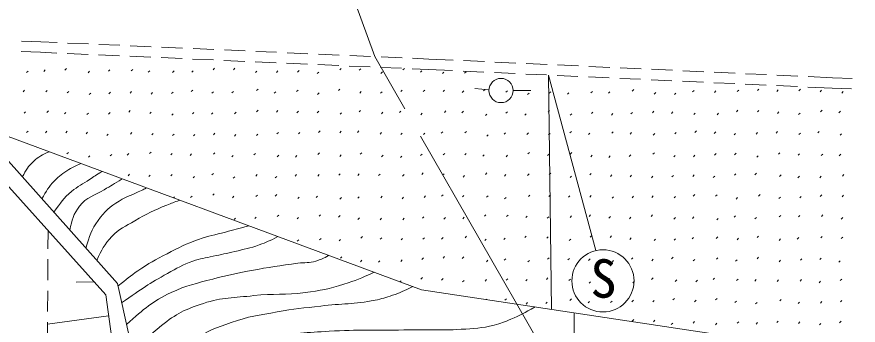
# Model space of a CAD drawing. Units: millimetres, scale not verified. Extents: x 40000 to 680000, y 20000 to 380000.
# Drawn here: x 101385 to 141602, y 272388 to 287104 of the extents above; entities that cross this region are included whole.
import ezdxf
from ezdxf.enums import TextEntityAlignment as Align

# ---------------------------------------------------------------- set-up
doc = ezdxf.new("R2010")
doc.units = ezdxf.units.MM
doc.header["$LTSCALE"] = 1000
doc.linetypes.add('CHAIN', pattern=[18.5, 12, -1.5, 3.5, -1.5])
for name, color, linetype, lineweight in [('M-BGD', 7, 'Continuous', 13), ('M-BMK', 2, 'CHAIN', 13), ('M-STR-HTXT', 7, 'Continuous', 13)]:
    doc.layers.add(name, color=color, linetype=linetype, lineweight=lineweight)
doc.styles.add('ＭＳ ゴシック', font='')
doc.styles.get('ＭＳ ゴシック').set_extended_font_data('MS Gothic')

msp = doc.modelspace()

# ---------------------------------------------------------------- linework, layer by layer
at = {"layer": 'M-BGD'}
for p, q in [((101613, 285947), (102536, 285912)), ((102536, 285912), (103313, 285877)), ((103813, 285855), (104812, 285811)), ((105311, 285789), (106310, 285745)), ((106810, 285723), (107809, 285678)), ((108308, 285656), (109307, 285612)), ((109807, 285590), (110806, 285546)), ((101592, 285448), (102516, 285412)), ((102516, 285412), (103292, 285378)), ((102798, 285393), (102805, 285399)), ((103791, 285356), (104790, 285312)), ((105290, 285289), (106289, 285245)), ((106788, 285223), (107787, 285179)), ((108287, 285157), (109286, 285112)), ((111305, 285523), (112304, 285479)), ((112804, 285457), (113803, 285413)), ((114302, 285391), (115301, 285346)), ((115801, 285324), (116800, 285280)), ((117299, 285258), (118298, 285214)), ((118798, 285191), (119797, 285147)), ((109785, 285090), (110784, 285046)), ((111284, 285024), (112283, 284980)), ((112782, 284957), (113781, 284913)), ((114281, 284891), (115280, 284847)), ((115779, 284825), (116778, 284780)), ((117278, 284758), (118277, 284714)), ((120297, 285125), (121073, 285091)), ((121073, 285091), (122235, 285037)), ((122735, 285014), (123734, 284968)), ((124233, 284945), (125232, 284899)), ((125731, 284876), (126730, 284830)), ((127230, 284807), (128229, 284760)), ((128728, 284737), (129727, 284691)), ((101850, 284449), (101921, 284519)), ((102669, 284502), (102740, 284573)), ((103687, 284565), (103758, 284636)), ((104793, 284436), (104863, 284507)), ((105759, 284507), (105829, 284577)), ((106857, 284521), (106928, 284591)), ((107666, 284463), (107737, 284534)), ((108830, 284455), (108900, 284525)), ((109744, 284457), (109814, 284528)), ((110767, 284581), (110838, 284651)), ((111735, 284578), (111805, 284649)), ((112787, 284448), (112858, 284518)), ((113797, 284454), (113868, 284525)), ((114808, 284470), (114879, 284541)), ((115746, 284394), (115817, 284465)), ((116823, 284570), (116894, 284641)), ((117754, 284555), (117825, 284626)), ((118776, 284692), (119775, 284648)), ((118788, 284404), (118859, 284475)), ((119838, 284571), (119908, 284642)), ((120275, 284626), (121051, 284591)), ((120677, 284457), (120748, 284528)), ((121051, 284591), (122214, 284538)), ((121730, 284395), (121801, 284466)), ((122713, 284514), (123712, 284468)), ((122786, 284413), (122857, 284483)), ((124212, 284445), (125210, 284399)), ((125710, 284376), (126709, 284330)), ((130227, 284668), (131226, 284622)), ((131725, 284599), (132724, 284553)), ((133224, 284530), (134222, 284484)), ((134722, 284461), (135721, 284415)), ((136220, 284392), (137219, 284345)), ((126797, 284326), (129068, 275949)), ((126936, 273140), (126797, 284326)), ((127208, 284307), (128207, 284261)), ((128707, 284238), (129706, 284192)), ((130205, 284169), (131204, 284123)), ((131704, 284100), (132702, 284053)), ((133202, 284030), (134201, 283984)), ((134700, 283961), (135699, 283915)), ((137719, 284322), (138718, 284276)), ((139217, 284253), (140379, 284200)), ((140379, 284200), (141309, 284166)), ((101681, 283531), (101752, 283602)), ((102768, 283524), (102839, 283594)), ((103798, 283473), (103868, 283543)), ((106800, 283467), (106870, 283537)), ((109721, 283533), (109791, 283604)), ((111668, 283475), (111739, 283546)), ((112844, 283588), (112914, 283659)), ((114761, 283538), (114832, 283609)), ((116759, 283585), (116830, 283656)), ((117776, 283466), (117846, 283536)), ((119741, 283537), (119812, 283608)), ((120809, 283536), (120880, 283607)), ((121764, 283536), (121835, 283607)), ((122678, 283497), (122748, 283568)), ((123953, 283622), (123276, 283691)), ((123696, 283569), (123766, 283639)), ((124763, 283508), (124833, 283579)), ((125107, 283588), (125948, 283588)), ((128825, 283477), (128896, 283548)), ((130801, 283560), (130872, 283630)), ((133690, 283523), (133761, 283594)), ((134728, 283501), (134799, 283572)), ((135824, 283534), (135895, 283605)), ((136199, 283892), (137198, 283846)), ((136788, 283589), (136859, 283660)), ((137697, 283823), (138696, 283777)), ((137710, 283544), (137780, 283615)), ((138769, 283579), (138840, 283650)), ((139196, 283754), (140358, 283700)), ((139779, 283526), (139849, 283597)), ((140358, 283700), (141287, 283666)), ((140816, 283465), (140887, 283536)), ((104850, 283398), (104921, 283468)), ((105790, 283436), (105860, 283507)), ((107806, 283419), (107877, 283490)), ((108781, 283443), (108852, 283514)), ((110713, 283454), (110784, 283525)), ((113689, 283458), (113759, 283528)), ((115760, 283401), (115831, 283471)), ((118774, 283459), (118844, 283530)), ((125797, 283394), (125868, 283465)), ((126834, 283454), (126904, 283525)), ((127706, 283411), (127777, 283482)), ((129660, 283460), (129731, 283530)), ((131852, 283421), (131922, 283492)), ((132820, 283397), (132891, 283467)), ((101734, 282503), (101805, 282574)), ((102822, 282542), (102892, 282613)), ((103663, 282470), (103734, 282541)), ((104732, 282442), (104803, 282513)), ((105771, 282463), (105842, 282533)), ((106731, 282562), (106802, 282633)), ((107744, 282486), (107814, 282556)), ((108794, 282412), (108865, 282482)), ((109777, 282467), (109847, 282537)), ((110687, 282456), (110758, 282527)), ((111794, 282476), (111865, 282547)), ((112846, 282573), (112916, 282644)), ((113794, 282560), (113865, 282630)), ((114773, 282525), (114843, 282595)), ((115746, 282530), (115817, 282601)), ((116833, 282452), (116903, 282523)), ((117748, 282563), (117819, 282634)), ((118809, 282482), (118880, 282552)), ((119674, 282532), (119745, 282603)), ((120690, 282433), (120761, 282504)), ((121823, 282544), (121893, 282614)), ((122662, 282530), (122733, 282600)), ((123786, 282393), (123857, 282464)), ((124763, 282499), (124834, 282569)), ((125665, 282408), (125736, 282479)), ((126779, 282560), (126850, 282630)), ((127837, 282406), (127908, 282477)), ((128850, 282491), (128920, 282562)), ((129811, 282419), (129882, 282489)), ((130742, 282473), (130813, 282544)), ((131770, 282525), (131841, 282596)), ((132676, 282497), (132747, 282568)), ((133739, 282437), (133810, 282508)), ((134856, 282434), (134927, 282505)), ((135780, 282575), (135851, 282646)), ((136790, 282563), (136861, 282633)), ((137746, 282493), (137817, 282564)), ((138756, 282441), (138827, 282512)), ((139805, 282577), (139875, 282647)), ((140685, 282527), (140756, 282598)), ((101850, 281579), (101921, 281649)), ((102755, 281575), (102826, 281645)), ((103722, 281573), (103792, 281644)), ((104695, 281522), (104766, 281593)), ((106819, 281505), (106889, 281576)), ((107834, 281465), (107904, 281536)), ((110781, 281474), (110852, 281545)), ((113821, 281519), (113892, 281590)), ((114845, 281519), (114915, 281590)), ((115808, 281585), (115879, 281656)), ((116819, 281569), (116890, 281640)), ((117665, 281587), (117735, 281658)), ((118745, 281505), (118816, 281576)), ((119739, 281487), (119810, 281558)), ((120822, 281489), (120893, 281560)), ((121670, 281547), (121741, 281617)), ((122804, 281565), (122874, 281636)), ((124679, 281503), (124749, 281574)), ((125768, 281496), (125838, 281567)), ((126804, 281467), (126875, 281538)), ((127823, 281563), (127894, 281634)), ((128710, 281481), (128781, 281552)), ((129826, 281547), (129896, 281618)), ((130696, 281510), (130767, 281581)), ((131810, 281463), (131881, 281533)), ((132838, 281517), (132908, 281588)), ((133795, 281586), (133866, 281656)), ((134721, 281538), (134792, 281608)), ((135671, 281466), (135742, 281537)), ((136725, 281506), (136796, 281576)), ((137682, 281559), (137752, 281630)), ((138767, 281486), (138838, 281557)), ((139667, 281568), (139738, 281638)), ((140739, 281452), (140810, 281522)), ((105683, 281433), (105754, 281504)), ((108829, 281436), (108900, 281507)), ((109826, 281420), (109896, 281491)), ((111790, 281412), (111860, 281482)), ((112834, 281440), (112905, 281511)), ((123848, 281401), (123919, 281472)), ((103781, 280564), (103851, 280635)), ((104803, 280402), (104874, 280473)), ((105848, 280467), (105919, 280538)), ((106661, 280503), (106732, 280574)), ((107734, 280580), (107804, 280651)), ((108746, 280511), (108817, 280582)), ((109670, 280489), (109741, 280560)), ((110784, 280550), (110855, 280621)), ((111660, 280419), (111731, 280490)), ((112721, 280516), (112791, 280586)), ((113837, 280427), (113908, 280498)), ((114705, 280412), (114776, 280483)), ((115780, 280537), (115851, 280608)), ((116818, 280440), (116889, 280511)), ((117803, 280550), (117873, 280621)), ((118819, 280424), (118890, 280495)), ((119725, 280391), (119796, 280462)), ((120683, 280481), (120754, 280551)), ((121767, 280519), (121838, 280589)), ((122795, 280513), (122866, 280583)), ((123660, 280453), (123731, 280524)), ((124768, 280429), (124839, 280500)), ((125814, 280564), (125884, 280635)), ((126754, 280485), (126825, 280555)), ((127841, 280554), (127912, 280625)), ((128821, 280424), (128892, 280495)), ((129676, 280395), (129747, 280466)), ((130659, 280439), (130730, 280510)), ((131789, 280551), (131859, 280621)), ((132789, 280422), (132860, 280492)), ((133726, 280430), (133797, 280501)), ((134738, 280505), (134809, 280576)), ((135693, 280522), (135763, 280592)), ((136756, 280399), (136827, 280469)), ((137790, 280548), (137861, 280619)), ((138733, 280499), (138804, 280570)), ((139838, 280482), (139909, 280553)), ((140700, 280474), (140771, 280545)), ((106704, 279519), (106775, 279590)), ((107689, 279484), (107760, 279555)), ((108742, 279512), (108812, 279583)), ((110709, 279557), (110780, 279628)), ((112804, 279506), (112875, 279577)), ((114683, 279505), (114754, 279576)), ((115767, 279502), (115838, 279573)), ((116776, 279540), (116847, 279610)), ((117685, 279538), (117756, 279608)), ((118676, 279525), (118747, 279596)), ((119826, 279505), (119896, 279576)), ((120741, 279584), (120812, 279655)), ((121737, 279540), (121807, 279611)), ((122717, 279459), (122788, 279530)), ((123784, 279587), (123854, 279658)), ((124695, 279501), (124766, 279572)), ((125798, 279535), (125869, 279605)), ((126836, 279579), (126907, 279650)), ((128771, 279557), (128842, 279627)), ((129763, 279490), (129834, 279561)), ((130699, 279471), (130770, 279541)), ((132697, 279468), (132768, 279539)), ((133698, 279487), (133769, 279557)), ((135687, 279543), (135758, 279614)), ((136668, 279569), (136739, 279640)), ((137848, 279491), (137919, 279561)), ((140851, 279505), (140922, 279576)), ((109814, 279414), (109885, 279485)), ((111729, 279404), (111799, 279475)), ((113737, 279419), (113807, 279489)), ((127827, 279434), (127898, 279504)), ((131717, 279423), (131787, 279494)), ((134674, 279436), (134745, 279506)), ((138722, 279426), (138793, 279497)), ((139767, 279426), (139837, 279497)), ((108868, 278462), (108925, 278520)), ((109691, 278479), (109762, 278550)), ((110754, 278588), (110825, 278658)), ((111689, 278472), (111760, 278543)), ((112814, 278529), (112885, 278600)), ((113741, 278551), (113812, 278621)), ((114815, 278434), (114886, 278504)), ((115686, 278476), (115757, 278546)), ((116830, 278403), (116901, 278474)), ((117685, 278443), (117755, 278514)), ((118783, 278473), (118854, 278544)), ((119800, 278422), (119871, 278493)), ((120852, 278485), (120923, 278556)), ((121691, 278545), (121762, 278616)), ((122685, 278506), (122756, 278577)), ((123841, 278494), (123912, 278565)), ((124697, 278416), (124768, 278487)), ((125843, 278529), (125914, 278600)), ((126820, 278536), (126891, 278607)), ((127753, 278492), (127824, 278563)), ((128769, 278500), (128839, 278571)), ((129838, 278448), (129909, 278518)), ((130796, 278469), (130866, 278540)), ((131732, 278487), (131802, 278558)), ((132804, 278465), (132874, 278536)), ((133717, 278551), (133788, 278622)), ((134784, 278540), (134854, 278610)), ((135762, 278406), (135833, 278477)), ((136844, 278551), (136915, 278622)), ((137815, 278429), (137886, 278500)), ((138807, 278459), (138878, 278529)), ((139787, 278532), (139858, 278603)), ((140832, 278520), (140903, 278591)), ((112759, 277478), (112830, 277548)), ((113833, 277575), (113904, 277646)), ((114778, 277462), (114848, 277532)), ((115836, 277589), (115906, 277660)), ((116762, 277550), (116833, 277621)), ((117689, 277435), (117759, 277505)), ((120771, 277495), (120842, 277566)), ((121797, 277451), (121868, 277522)), ((122702, 277465), (122773, 277535)), ((123733, 277583), (123804, 277654)), ((124793, 277576), (124864, 277646)), ((125713, 277525), (125784, 277596)), ((126736, 277493), (126807, 277564)), ((127835, 277529), (127906, 277599)), ((128735, 277580), (128805, 277650)), ((129687, 277496), (129757, 277567)), ((130671, 277465), (130741, 277536)), ((131701, 277582), (131771, 277653)), ((132792, 277454), (132863, 277525)), ((133683, 277486), (133753, 277557)), ((135675, 277537), (135745, 277608)), ((136664, 277459), (136735, 277530)), ((137827, 277554), (137898, 277625)), ((138742, 277552), (138813, 277623)), ((139846, 277580), (139917, 277651)), ((140794, 277448), (140865, 277519)), ((111768, 277426), (111839, 277497)), ((118751, 277416), (118822, 277487)), ((119836, 277422), (119907, 277492)), ((134845, 277411), (134915, 277482)), ((102871, 276034), (102875, 276900)), ((114788, 276394), (114859, 276465)), ((115858, 276454), (115929, 276525)), ((116789, 276409), (116860, 276480)), ((117836, 276542), (117907, 276613)), ((118756, 276490), (118827, 276561)), ((119749, 276460), (119819, 276531)), ((120798, 276488), (120869, 276559)), ((121691, 276496), (121762, 276567)), ((122809, 276562), (122880, 276632)), ((123748, 276426), (123819, 276496)), ((124664, 276469), (124734, 276540)), ((125662, 276571), (125733, 276641)), ((126718, 276534), (126789, 276604)), ((127789, 276423), (127860, 276494)), ((128791, 276587), (128861, 276658)), ((129739, 276580), (129810, 276651)), ((130681, 276478), (130752, 276549)), ((131847, 276425), (131917, 276495)), ((132806, 276442), (132877, 276512)), ((133664, 276508), (133735, 276578)), ((134817, 276525), (134888, 276596)), ((135815, 276468), (135886, 276539)), ((136766, 276565), (136837, 276635)), ((137821, 276434), (137892, 276505)), ((138691, 276499), (138762, 276569)), ((139811, 276553), (139881, 276624)), ((140791, 276524), (140861, 276594)), ((102863, 274534), (102868, 275534)), ((116857, 275585), (116927, 275656)), ((119733, 275428), (119804, 275499)), ((120745, 275525), (120816, 275596)), ((121763, 275589), (121833, 275660)), ((122675, 275572), (122746, 275643)), ((124683, 275488), (124754, 275558)), ((126752, 275536), (126823, 275606)), ((127729, 275502), (127800, 275573)), ((128716, 275479), (128787, 275550)), ((130765, 275538), (130836, 275608)), ((131739, 275465), (131810, 275536)), ((132683, 275555), (132753, 275626)), ((133715, 275457), (133786, 275527)), ((134824, 275533), (134895, 275604)), ((135743, 275435), (135813, 275505)), ((136767, 275559), (136838, 275630)), ((138843, 275486), (138914, 275557)), ((139768, 275516), (139839, 275586)), ((117808, 275415), (117879, 275486)), ((118666, 275395), (118736, 275466)), ((123835, 275413), (123905, 275484)), ((125818, 275408), (125888, 275479)), ((129840, 275397), (129911, 275468)), ((137825, 275415), (137895, 275486)), ((140675, 275395), (140746, 275466)), ((105068, 274461), (104222, 274436)), ((119712, 274450), (119761, 274498)), ((120700, 274585), (120771, 274656)), ((121689, 274542), (121760, 274613)), ((122692, 274456), (122763, 274526)), ((123772, 274490), (123842, 274560)), ((124783, 274532), (124854, 274603)), ((125710, 274496), (125780, 274567)), ((126702, 274574), (126773, 274644)), ((127777, 274513), (127848, 274584)), ((128735, 274392), (128805, 274463)), ((129666, 274539), (129737, 274610)), ((130825, 274405), (130896, 274475)), ((131726, 274574), (131796, 274645)), ((132856, 274478), (132927, 274549)), ((133845, 274457), (133915, 274528)), ((134665, 274560), (134736, 274631)), ((135790, 274513), (135861, 274584)), ((136661, 274492), (136731, 274562)), ((137728, 274476), (137799, 274546)), ((138823, 274492), (138893, 274563)), ((139738, 274412), (139808, 274483)), ((140742, 274513), (140813, 274584)), ((102856, 273034), (102861, 274034)), ((123823, 273609), (123847, 273633)), ((124716, 273580), (124787, 273650)), ((126664, 273419), (126734, 273490)), ((127825, 273566), (127895, 273637)), ((128692, 273455), (128762, 273525)), ((129769, 273463), (129839, 273534)), ((130788, 273507), (130859, 273577)), ((131779, 273500), (131850, 273570)), ((132750, 273591), (132821, 273662)), ((133780, 273509), (133851, 273579)), ((134789, 273589), (134860, 273660)), ((135709, 273463), (135779, 273534)), ((137857, 273544), (137928, 273615)), ((138731, 273420), (138801, 273491)), ((139793, 273442), (139864, 273512)), ((140755, 273495), (140826, 273566)), ((125724, 273391), (125795, 273462)), ((136700, 273400), (136770, 273471)), ((105773, 272838), (102853, 272437)), ((102848, 271534), (102853, 272534)), ((130801, 272585), (130872, 272655)), ((131818, 272550), (131888, 272621)), ((132665, 272417), (132736, 272488)), ((133710, 272487), (133781, 272558)), ((134777, 272410), (134848, 272481)), ((135823, 272478), (135894, 272549)), ((136721, 272437), (136791, 272507)), ((137709, 272514), (137779, 272585)), ((138749, 272475), (138820, 272545)), ((139749, 272396), (139820, 272466)), ((140713, 272502), (140783, 272573))]:
    msp.add_line(p, q, dxfattribs=at)
for points in [[(107211, 262364), (105637, 273829), (99014, 281194), (89450, 282828), (83272, 283481), (80658, 284491), (79883, 286379)], [(99406, 281963), (120725, 274075), (141635, 270927), (150367, 272620), (161594, 272620), (181574, 280573), (183794, 282054)], [(108759, 262808), (106191, 274374), (99406, 281963)]]:
    msp.add_lwpolyline(points, dxfattribs=at)
for centre, radius in [((124530, 283588), 578), ((129401, 274502), 1485)]:
    msp.add_circle(centre, radius, dxfattribs=at)
for points, knots in [([(101643, 279461), (101839, 279815), (101920, 279972), (102191, 280215), (102442, 280439), (102586, 280508), (102928, 280660)], [0, 0, 0, 0, 1, 1, 1, 2, 2, 2, 2]), ([(102582, 278410), (102810, 278817), (102891, 278979), (103178, 279269), (103421, 279516), (103579, 279638), (103877, 279814), (104092, 279941), (104179, 279984), (104450, 280097)], [0, 0, 0, 0, 1, 1, 1, 2, 2, 2, 3, 3, 3, 3]), ([(103146, 277779), (103491, 278254), (103610, 278438), (104000, 278766), (104311, 279026), (104526, 279116), (104863, 279341), (105090, 279493), (105161, 279540), (105444, 279729)], [0, 0, 0, 0, 1, 1, 1, 2, 2, 2, 3, 3, 3, 3]), ([(103920, 276914), (104020, 277415), (104087, 277681), (104380, 278067), (104715, 278508), (105092, 278556), (105562, 278848), (105896, 279056), (106007, 279123), (106425, 279366)], [0, 0, 0, 0, 1, 1, 1, 2, 2, 2, 3, 3, 3, 3]), ([(104680, 276064), (104864, 276667), (104939, 276932), (105274, 277389), (105589, 277817), (105818, 278036), (106271, 278314), (106665, 278554), (106928, 278609), (107340, 278817), (107434, 278864), (107464, 278879), (107579, 278939)], [0, 0, 0, 0, 1, 1, 1, 2, 2, 2, 3, 3, 3, 4, 4, 4, 4]), ([(105209, 275472), (105451, 276004), (105556, 276238), (105922, 276618), (106283, 276992), (106576, 277099), (107022, 277368), (107592, 277712), (107934, 277872), (108553, 278118), (108793, 278214), (108876, 278249), (109173, 278349)], [0, 0, 0, 0, 1, 1, 1, 2, 2, 2, 3, 3, 3, 4, 4, 4, 4]), ([(106220, 274242), (106650, 274610), (106787, 274718), (107175, 274989), (107690, 275348), (108008, 275505), (108566, 275793), (109138, 276089), (109458, 276265), (110065, 276482), (110555, 276657), (110850, 276692), (111353, 276827), (111791, 276944), (111928, 276981), (112475, 277127)], [0, 0, 0, 0, 1, 1, 1, 2, 2, 2, 3, 3, 3, 4, 4, 4, 5, 5, 5, 5]), ([(106395, 273454), (107404, 274149), (107690, 274376), (108587, 274853), (109050, 275100), (109295, 275279), (109792, 275447), (110164, 275573), (110388, 275588), (110771, 275674), (111173, 275765), (111401, 275803), (111801, 275901), (112263, 276015), (112530, 276054), (112976, 276219), (113332, 276351), (113461, 276410), (113865, 276613)], [0, 0, 0, 0, 1, 1, 1, 2, 2, 2, 3, 3, 3, 4, 4, 4, 5, 5, 5, 6, 6, 6, 6]), ([(106623, 272427), (107507, 273192), (107834, 273510), (108761, 273945), (109502, 274292), (109964, 274377), (110753, 274591), (111461, 274783), (111868, 274852), (112588, 274993), (113455, 275162), (113948, 275221), (114824, 275342), (115158, 275389), (115358, 275348), (115680, 275447), (115929, 275524), (116029, 275571), (116289, 275716)], [0, 0, 0, 0, 1, 1, 1, 2, 2, 2, 3, 3, 3, 4, 4, 4, 5, 5, 5, 6, 6, 6, 6]), ([(106967, 270879), (107476, 271596), (107694, 271880), (108301, 272373), (108986, 272929), (109460, 273156), (110300, 273427), (111208, 273720), (111766, 273694), (112715, 273797), (113666, 273900), (114212, 273816), (115161, 273941), (115898, 274038), (116313, 274117), (117021, 274342), (117598, 274526), (117809, 274613), (118463, 274912)], [0, 0, 0, 0, 1, 1, 1, 2, 2, 2, 3, 3, 3, 4, 4, 4, 5, 5, 5, 6, 6, 6, 6]), ([(107638, 267859), (107996, 268822), (108118, 269156), (108572, 269911), (109018, 270654), (109254, 271118), (109917, 271676), (110487, 272155), (110930, 272259), (111629, 272514), (112458, 272816), (112964, 272858), (113831, 273021), (114636, 273172), (115097, 273199), (115910, 273300), (116925, 273427), (117511, 273376), (118513, 273580), (118842, 273647), (119023, 273704), (119341, 273812), (119733, 273944), (119867, 274014), (120314, 274227)], [0, 0, 0, 0, 1, 1, 1, 2, 2, 2, 3, 3, 3, 4, 4, 4, 5, 5, 5, 6, 6, 6, 7, 7, 7, 8, 8, 8, 8]), ([(108125, 265665), (108264, 266682), (108304, 267063), (108632, 267893), (108922, 268625), (109110, 269045), (109598, 269661), (110150, 270357), (110518, 270750), (111304, 271162), (112130, 271593), (112680, 271651), (113596, 271819), (114648, 272013), (115252, 272032), (116320, 272097), (117706, 272181), (118487, 272139), (119876, 272159), (120947, 272174), (121549, 272132), (122620, 272189), (123242, 272223), (123596, 272241), (124202, 272385), (124522, 272461), (124689, 272548), (124994, 272672), (125466, 272865), (125622, 272962), (126161, 273257)], [0, 0, 0, 0, 1, 1, 1, 2, 2, 2, 3, 3, 3, 4, 4, 4, 5, 5, 5, 6, 6, 6, 7, 7, 7, 8, 8, 8, 9, 9, 9, 10, 10, 10, 10])]:
    msp.add_open_spline(points, degree=3, knots=knots, dxfattribs=at)
at = {"layer": 'M-BMK'}
msp.add_lwpolyline([(136704, 256328), (126663, 271011), (118494, 285205), (117525, 287873)], dxfattribs=at)
at = {"layer": 'M-STR-HTXT'}
msp.add_line((128022, 272963), (128022, 243419), dxfattribs=at)

# ---------------------------------------------------------------- texts
at = {"layer": 'M-BGD', "style": 'ＭＳ ゴシック'}
msp.add_text('S', height=1833, dxfattribs=at).set_placement((129425, 273150), align=Align.BOTTOM_CENTER)

doc.saveas('drawing.dxf')
